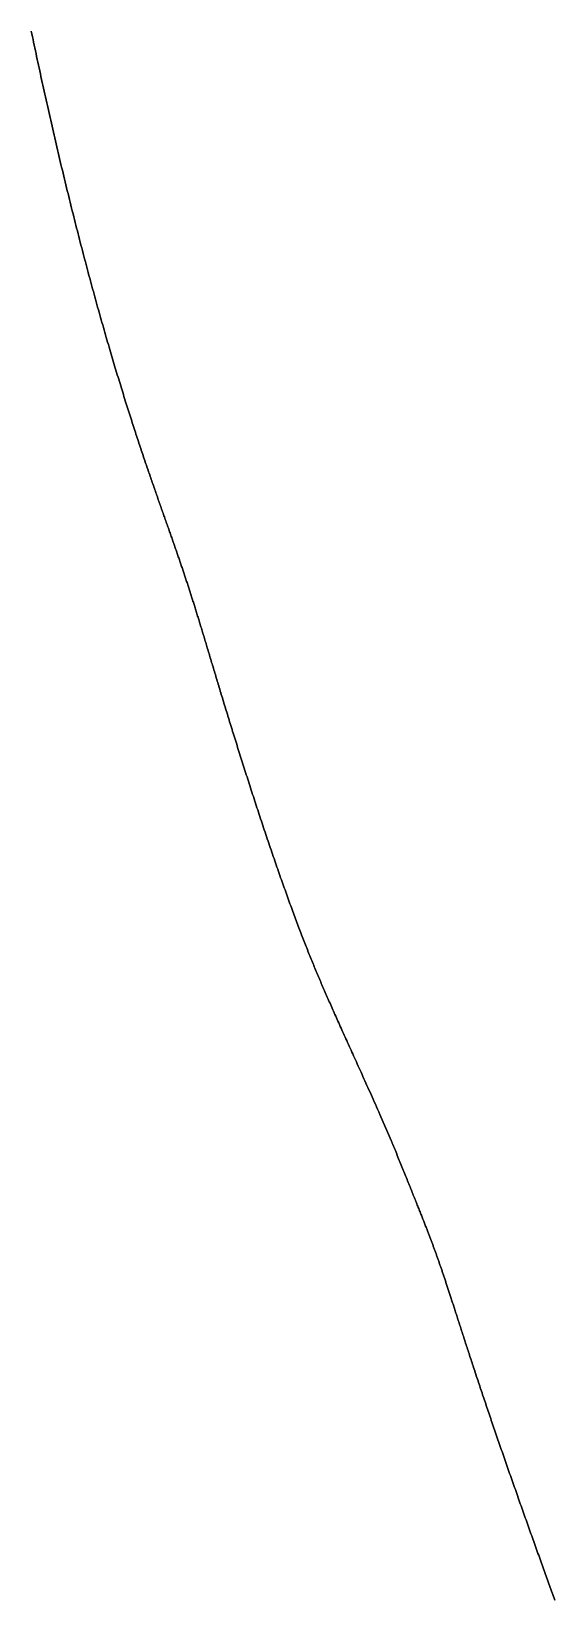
# Model space of a CAD drawing. Header units: inches. Extents: x 130170 to 284068, y 377793 to 804530.
# Drawn here: x 253155.1 to 253178.6, y 739752.8 to 739823.3 of the extents above; entities that cross this region are included whole.
import ezdxf

# ---------------------------------------------------------------- set-up
doc = ezdxf.new("R2010")
doc.units = ezdxf.units.IN
doc.header["$MEASUREMENT"] = 0
doc.layers.add('muni_il', color=7, linetype='Continuous')

msp = doc.modelspace()

# ---------------------------------------------------------------- linework, layer by layer
at = {"layer": 'muni_il'}
for points in [[(253155.088, 739823.291), (253155.114, 739823.166), (253155.14, 739823.04), (253155.167, 739822.913), (253155.193, 739822.787), (253155.22, 739822.66), (253155.247, 739822.533), (253155.274, 739822.405), (253155.301, 739822.277), (253155.328, 739822.149), (253155.356, 739822.021), (253155.383, 739821.892), (253155.411, 739821.764), (253155.439, 739821.635), (253155.467, 739821.505), (253155.495, 739821.376), (253155.523, 739821.246), (253155.551, 739821.116), (253155.58, 739820.986), (253155.608, 739820.855), (253155.637, 739820.725), (253155.666, 739820.594), (253155.695, 739820.463), (253155.724, 739820.332), (253155.753, 739820.201), (253155.782, 739820.07), (253155.811, 739819.939), (253155.841, 739819.807), (253155.871, 739819.675), (253155.9, 739819.544), (253155.93, 739819.412), (253155.96, 739819.28), (253155.99, 739819.148), (253156.02, 739819.016), (253156.05, 739818.884), (253156.081, 739818.752), (253156.111, 739818.62), (253156.142, 739818.488), (253156.173, 739818.355), (253156.203, 739818.223), (253156.234, 739818.091), (253156.265, 739817.959), (253156.296, 739817.827), (253156.327, 739817.695), (253156.358, 739817.563), (253156.39, 739817.431), (253156.421, 739817.299), (253156.452, 739817.167), (253156.484, 739817.035), (253156.515, 739816.904), (253156.547, 739816.772), (253156.579, 739816.641), (253156.611, 739816.51), (253156.643, 739816.378), (253156.674, 739816.248), (253156.706, 739816.117), (253156.739, 739815.986), (253156.771, 739815.856), (253156.803, 739815.725), (253156.835, 739815.595), (253156.867, 739815.465), (253156.9, 739815.336), (253156.932, 739815.206), (253156.964, 739815.077), (253156.997, 739814.948), (253157.029, 739814.819), (253157.062, 739814.691), (253157.094, 739814.562), (253157.127, 739814.434), (253157.159, 739814.307), (253157.192, 739814.179), (253157.225, 739814.052), (253157.257, 739813.926), (253157.29, 739813.799), (253157.323, 739813.673), (253157.355, 739813.547), (253157.388, 739813.422), (253157.421, 739813.297), (253157.454, 739813.172), (253157.486, 739813.048), (253157.519, 739812.924), (253157.552, 739812.8), (253157.585, 739812.677), (253157.617, 739812.554), (253157.65, 739812.432), (253157.683, 739812.31), (253157.716, 739812.188), (253157.748, 739812.067), (253157.781, 739811.946), (253157.814, 739811.826), (253157.846, 739811.706), (253157.879, 739811.587), (253157.912, 739811.468), (253157.944, 739811.35), (253157.977, 739811.232), (253158.009, 739811.114), (253158.042, 739810.997), (253158.074, 739810.881), (253158.107, 739810.765), (253158.139, 739810.649), (253158.171, 739810.534), (253158.204, 739810.42), (253158.236, 739810.306), (253158.268, 739810.193), (253158.3, 739810.08), (253158.332, 739809.967), (253158.364, 739809.855), (253158.396, 739809.744), (253158.428, 739809.633), (253158.46, 739809.523), (253158.492, 739809.414), (253158.523, 739809.305), (253158.555, 739809.196), (253158.587, 739809.088), (253158.618, 739808.981), (253158.65, 739808.874), (253158.681, 739808.768), (253158.712, 739808.662), (253158.743, 739808.557), (253158.774, 739808.453), (253158.805, 739808.349), (253158.836, 739808.245), (253158.867, 739808.143), (253158.898, 739808.041), (253158.929, 739807.939), (253158.959, 739807.838), (253158.99, 739807.738), (253159.02, 739807.638), (253159.05, 739807.539), (253159.08, 739807.441), (253159.111, 739807.343), (253159.14, 739807.245), (253159.17, 739807.149), (253159.2, 739807.053), (253159.23, 739806.957), (253159.259, 739806.862), (253159.289, 739806.768), (253159.318, 739806.674), (253159.347, 739806.581), (253159.376, 739806.489), (253159.405, 739806.397), (253159.434, 739806.306), (253159.463, 739806.215), (253159.492, 739806.125), (253159.52, 739806.035), (253159.549, 739805.947), (253159.577, 739805.859), (253159.605, 739805.771), (253159.633, 739805.684), (253159.661, 739805.598), (253159.689, 739805.512), (253159.717, 739805.426), (253159.744, 739805.342), (253159.772, 739805.258), (253159.799, 739805.174), (253159.826, 739805.092), (253159.853, 739805.009), (253159.88, 739804.928), (253159.907, 739804.846), (253159.933, 739804.766), (253159.96, 739804.686), (253159.986, 739804.606), (253160.013, 739804.528), (253160.039, 739804.449), (253160.065, 739804.372), (253160.091, 739804.295), (253160.116, 739804.218), (253160.142, 739804.142), (253160.167, 739804.067), (253160.193, 739803.992), (253160.218, 739803.917), (253160.243, 739803.843), (253160.268, 739803.77), (253160.293, 739803.697), (253160.317, 739803.625), (253160.342, 739803.553), (253160.366, 739803.482), (253160.39, 739803.411), (253160.415, 739803.341), (253160.439, 739803.271), (253160.463, 739803.202), (253160.486, 739803.134), (253160.51, 739803.065), (253160.533, 739802.998), (253160.557, 739802.93), (253160.58, 739802.864), (253160.603, 739802.797), (253160.626, 739802.732), (253160.649, 739802.666), (253160.671, 739802.601), (253160.694, 739802.537), (253160.716, 739802.473), (253160.738, 739802.409), (253160.76, 739802.346), (253160.782, 739802.283), (253160.804, 739802.221), (253160.826, 739802.159), (253160.848, 739802.098), (253160.869, 739802.037), (253160.891, 739801.976), (253160.912, 739801.916), (253160.933, 739801.856), (253160.954, 739801.796), (253160.975, 739801.737), (253160.996, 739801.679), (253161.016, 739801.62), (253161.037, 739801.562), (253161.057, 739801.504), (253161.077, 739801.447), (253161.098, 739801.39), (253161.117, 739801.334), (253161.138, 739801.277), (253161.157, 739801.221), (253161.177, 739801.166), (253161.197, 739801.11), (253161.216, 739801.055), (253161.235, 739801.001), (253161.255, 739800.946), (253161.274, 739800.892), (253161.293, 739800.838), (253161.312, 739800.784), (253161.331, 739800.731), (253161.349, 739800.678), (253161.368, 739800.625), (253161.386, 739800.573), (253161.405, 739800.52), (253161.423, 739800.468), (253161.441, 739800.417), (253161.46, 739800.365), (253161.478, 739800.313), (253161.496, 739800.262), (253161.513, 739800.211), (253161.531, 739800.16), (253161.549, 739800.11), (253161.567, 739800.059), (253161.584, 739800.009), (253161.602, 739799.959), (253161.619, 739799.909), (253161.636, 739799.859), (253161.653, 739799.81), (253161.671, 739799.76), (253161.688, 739799.711), (253161.705, 739799.662), (253161.721, 739799.612), (253161.738, 739799.563), (253161.755, 739799.514), (253161.772, 739799.466), (253161.789, 739799.417), (253161.805, 739799.368), (253161.822, 739799.32), (253161.838, 739799.271), (253161.855, 739799.223), (253161.871, 739799.175), (253161.887, 739799.126), (253161.903, 739799.078), (253161.92, 739799.03), (253161.936, 739798.982), (253161.952, 739798.933), (253161.968, 739798.885), (253161.984, 739798.837), (253162, 739798.789), (253162.016, 739798.741), (253162.032, 739798.693), (253162.048, 739798.644), (253162.064, 739798.596), (253162.08, 739798.548), (253162.096, 739798.5), (253162.112, 739798.451), (253162.128, 739798.403), (253162.143, 739798.354), (253162.159, 739798.306), (253162.175, 739798.257), (253162.191, 739798.208), (253162.207, 739798.16), (253162.222, 739798.111), (253162.238, 739798.062), (253162.254, 739798.013), (253162.27, 739797.963), (253162.286, 739797.914), (253162.301, 739797.864), (253162.317, 739797.815), (253162.333, 739797.765), (253162.349, 739797.715), (253162.365, 739797.664), (253162.381, 739797.614), (253162.397, 739797.564), (253162.413, 739797.513), (253162.429, 739797.462), (253162.445, 739797.411), (253162.461, 739797.359), (253162.477, 739797.308), (253162.493, 739797.256), (253162.509, 739797.204), (253162.525, 739797.152), (253162.542, 739797.099), (253162.558, 739797.046), (253162.574, 739796.993), (253162.591, 739796.94), (253162.607, 739796.886), (253162.624, 739796.832), (253162.641, 739796.778), (253162.657, 739796.724), (253162.674, 739796.669), (253162.691, 739796.614), (253162.708, 739796.558), (253162.725, 739796.502), (253162.742, 739796.446), (253162.759, 739796.39), (253162.776, 739796.333), (253162.794, 739796.275), (253162.811, 739796.218), (253162.829, 739796.16), (253162.847, 739796.102), (253162.864, 739796.043), (253162.882, 739795.984), (253162.9, 739795.924), (253162.918, 739795.864), (253162.936, 739795.804), (253162.955, 739795.743), (253162.973, 739795.682), (253162.992, 739795.62), (253163.01, 739795.558), (253163.029, 739795.496), (253163.048, 739795.433), (253163.067, 739795.37), (253163.086, 739795.306), (253163.106, 739795.241), (253163.125, 739795.177), (253163.145, 739795.111), (253163.165, 739795.045), (253163.185, 739794.979), (253163.205, 739794.912), (253163.225, 739794.845), (253163.245, 739794.778), (253163.266, 739794.709), (253163.286, 739794.641), (253163.307, 739794.571), (253163.328, 739794.502), (253163.349, 739794.431), (253163.371, 739794.361), (253163.392, 739794.289), (253163.414, 739794.217), (253163.436, 739794.145), (253163.458, 739794.072), (253163.48, 739793.999), (253163.502, 739793.924), (253163.525, 739793.85), (253163.548, 739793.775), (253163.571, 739793.699), (253163.594, 739793.623), (253163.617, 739793.546), (253163.64, 739793.469), (253163.664, 739793.391), (253163.688, 739793.313), (253163.712, 739793.234), (253163.736, 739793.154), (253163.76, 739793.074), (253163.785, 739792.994), (253163.81, 739792.913), (253163.835, 739792.831), (253163.86, 739792.749), (253163.885, 739792.666), (253163.911, 739792.583), (253163.937, 739792.499), (253163.963, 739792.414), (253163.989, 739792.33), (253164.015, 739792.244), (253164.042, 739792.158), (253164.068, 739792.072), (253164.095, 739791.985), (253164.122, 739791.897), (253164.15, 739791.809), (253164.177, 739791.721), (253164.205, 739791.632), (253164.233, 739791.542), (253164.261, 739791.452), (253164.289, 739791.362), (253164.317, 739791.271), (253164.346, 739791.18), (253164.375, 739791.088), (253164.404, 739790.995), (253164.433, 739790.903), (253164.462, 739790.81), (253164.492, 739790.716), (253164.521, 739790.622), (253164.551, 739790.528), (253164.581, 739790.433), (253164.611, 739790.338), (253164.642, 739790.242), (253164.672, 739790.147), (253164.703, 739790.05), (253164.734, 739789.954), (253164.765, 739789.857), (253164.796, 739789.76), (253164.827, 739789.663), (253164.858, 739789.565), (253164.89, 739789.467), (253164.922, 739789.369), (253164.953, 739789.27), (253164.985, 739789.171), (253165.017, 739789.073), (253165.05, 739788.974), (253165.082, 739788.874), (253165.114, 739788.775), (253165.147, 739788.675), (253165.179, 739788.576), (253165.212, 739788.476), (253165.245, 739788.376), (253165.278, 739788.276), (253165.311, 739788.176), (253165.344, 739788.076), (253165.377, 739787.976), (253165.41, 739787.875), (253165.443, 739787.775), (253165.476, 739787.675), (253165.51, 739787.575), (253165.543, 739787.475), (253165.576, 739787.375), (253165.61, 739787.275), (253165.643, 739787.176), (253165.677, 739787.076), (253165.71, 739786.977), (253165.744, 739786.877), (253165.777, 739786.778), (253165.811, 739786.679), (253165.845, 739786.581), (253165.878, 739786.482), (253165.912, 739786.384), (253165.945, 739786.286), (253165.979, 739786.188), (253166.012, 739786.091), (253166.045, 739785.994), (253166.079, 739785.897), (253166.112, 739785.801), (253166.145, 739785.705), (253166.179, 739785.61), (253166.212, 739785.514), (253166.245, 739785.42), (253166.278, 739785.325), (253166.311, 739785.231), (253166.344, 739785.138), (253166.376, 739785.045), (253166.409, 739784.953), (253166.442, 739784.861), (253166.474, 739784.769), (253166.507, 739784.678), (253166.539, 739784.588), (253166.571, 739784.498), (253166.603, 739784.409), (253166.635, 739784.32), (253166.667, 739784.232), (253166.699, 739784.144), (253166.731, 739784.057), (253166.762, 739783.97), (253166.793, 739783.885), (253166.825, 739783.799), (253166.856, 739783.715), (253166.887, 739783.63), (253166.918, 739783.547), (253166.949, 739783.464), (253166.98, 739783.382), (253167.01, 739783.3), (253167.041, 739783.219), (253167.071, 739783.138), (253167.101, 739783.058), (253167.131, 739782.979), (253167.161, 739782.9), (253167.191, 739782.822), (253167.221, 739782.745), (253167.25, 739782.667), (253167.28, 739782.591), (253167.309, 739782.515), (253167.338, 739782.44), (253167.368, 739782.365), (253167.397, 739782.29), (253167.426, 739782.216), (253167.455, 739782.143), (253167.484, 739782.07), (253167.512, 739781.998), (253167.541, 739781.925), (253167.57, 739781.854), (253167.598, 739781.783), (253167.627, 739781.712), (253167.655, 739781.641), (253167.684, 739781.571), (253167.712, 739781.501), (253167.741, 739781.432), (253167.769, 739781.363), (253167.798, 739781.294), (253167.826, 739781.225), (253167.855, 739781.156), (253167.883, 739781.088), (253167.911, 739781.02), (253167.94, 739780.952), (253167.969, 739780.884), (253167.997, 739780.816), (253168.026, 739780.748), (253168.055, 739780.681), (253168.083, 739780.613), (253168.112, 739780.545), (253168.141, 739780.478), (253168.171, 739780.41), (253168.2, 739780.342), (253168.229, 739780.274), (253168.259, 739780.206), (253168.288, 739780.138), (253168.318, 739780.069), (253168.348, 739780), (253168.378, 739779.931), (253168.409, 739779.862), (253168.439, 739779.793), (253168.47, 739779.723), (253168.501, 739779.653), (253168.532, 739779.582), (253168.564, 739779.511), (253168.595, 739779.44), (253168.627, 739779.368), (253168.659, 739779.296), (253168.692, 739779.224), (253168.724, 739779.15), (253168.757, 739779.077), (253168.79, 739779.003), (253168.824, 739778.928), (253168.857, 739778.853), (253168.891, 739778.777), (253168.926, 739778.701), (253168.96, 739778.624), (253168.995, 739778.547), (253169.031, 739778.469), (253169.066, 739778.39), (253169.102, 739778.31), (253169.138, 739778.23), (253169.175, 739778.15), (253169.211, 739778.068), (253169.248, 739777.986), (253169.286, 739777.904), (253169.324, 739777.82), (253169.362, 739777.736), (253169.4, 739777.652), (253169.439, 739777.566), (253169.478, 739777.48), (253169.517, 739777.393), (253169.557, 739777.305), (253169.597, 739777.217), (253169.638, 739777.128), (253169.678, 739777.038), (253169.719, 739776.947), (253169.761, 739776.856), (253169.803, 739776.764), (253169.845, 739776.671), (253169.887, 739776.577), (253169.93, 739776.482), (253169.973, 739776.387), (253170.017, 739776.291), (253170.061, 739776.193), (253170.105, 739776.095), (253170.15, 739775.996), (253170.195, 739775.895), (253170.241, 739775.794), (253170.287, 739775.691), (253170.334, 739775.587), (253170.381, 739775.482), (253170.429, 739775.376), (253170.477, 739775.268), (253170.526, 739775.158), (253170.576, 739775.047), (253170.626, 739774.933), (253170.677, 739774.818), (253170.729, 739774.701), (253170.782, 739774.581), (253171.243, 739773.52), (253171.288, 739773.413), (253171.312, 739773.355), (253171.337, 739773.293), (253171.363, 739773.23), (253171.39, 739773.164), (253171.418, 739773.097), (253171.446, 739773.028), (253171.475, 739772.958), (253171.504, 739772.887), (253171.533, 739772.815), (253171.562, 739772.743), (253171.592, 739772.67), (253171.622, 739772.597), (253171.652, 739772.523), (253171.682, 739772.45), (253171.711, 739772.376), (253171.741, 739772.303), (253171.771, 739772.23), (253171.8, 739772.158), (253171.829, 739772.086), (253171.858, 739772.014), (253171.887, 739771.943), (253171.915, 739771.872), (253171.944, 739771.802), (253171.972, 739771.733), (253171.999, 739771.664), (253172.027, 739771.597), (253172.054, 739771.529), (253172.081, 739771.463), (253172.107, 739771.398), (253172.133, 739771.333), (253172.159, 739771.269), (253172.184, 739771.206), (253172.209, 739771.143), (253172.234, 739771.082), (253172.259, 739771.021), (253172.283, 739770.961), (253172.306, 739770.902), (253172.33, 739770.844), (253172.353, 739770.786), (253172.376, 739770.729), (253172.398, 739770.673), (253172.42, 739770.618), (253172.442, 739770.564), (253172.463, 739770.51), (253172.485, 739770.457), (253172.506, 739770.405), (253172.526, 739770.353), (253172.547, 739770.302), (253172.567, 739770.252), (253172.586, 739770.202), (253172.606, 739770.153), (253172.625, 739770.104), (253172.644, 739770.056), (253172.663, 739770.009), (253172.681, 739769.962), (253172.7, 739769.916), (253172.718, 739769.871), (253172.736, 739769.825), (253172.753, 739769.781), (253172.77, 739769.736), (253172.788, 739769.693), (253172.805, 739769.649), (253172.821, 739769.606), (253172.838, 739769.564), (253172.855, 739769.522), (253172.871, 739769.48), (253172.887, 739769.438), (253172.903, 739769.397), (253172.919, 739769.356), (253172.934, 739769.316), (253172.95, 739769.276), (253172.965, 739769.236), (253172.98, 739769.196), (253172.996, 739769.157), (253173.011, 739769.117), (253173.025, 739769.078), (253173.04, 739769.039), (253173.055, 739769.001), (253173.069, 739768.962), (253173.084, 739768.924), (253173.098, 739768.886), (253173.112, 739768.848), (253173.127, 739768.81), (253173.141, 739768.772), (253173.155, 739768.734), (253173.169, 739768.697), (253173.183, 739768.659), (253173.197, 739768.622), (253173.211, 739768.584), (253173.224, 739768.547), (253173.238, 739768.51), (253173.252, 739768.472), (253173.265, 739768.435), (253173.279, 739768.398), (253173.292, 739768.36), (253173.306, 739768.323), (253173.319, 739768.286), (253173.333, 739768.248), (253173.346, 739768.211), (253173.36, 739768.173), (253173.373, 739768.136), (253173.386, 739768.098), (253173.4, 739768.06), (253173.413, 739768.022), (253173.426, 739767.984), (253173.44, 739767.946), (253173.453, 739767.908), (253173.466, 739767.87), (253173.48, 739767.832), (253173.493, 739767.793), (253173.507, 739767.755), (253173.52, 739767.716), (253173.533, 739767.677), (253173.547, 739767.638), (253173.56, 739767.598), (253173.574, 739767.559), (253173.587, 739767.519), (253173.601, 739767.479), (253173.615, 739767.439), (253173.628, 739767.399), (253173.642, 739767.358), (253173.656, 739767.318), (253173.669, 739767.277), (253173.683, 739767.236), (253173.697, 739767.194), (253173.711, 739767.153), (253173.725, 739767.111), (253173.739, 739767.068), (253173.753, 739767.026), (253173.767, 739766.983), (253173.782, 739766.94), (253173.796, 739766.897), (253173.81, 739766.853), (253173.825, 739766.81), (253173.839, 739766.765), (253173.854, 739766.721), (253173.869, 739766.676), (253173.883, 739766.631), (253173.898, 739766.585), (253173.913, 739766.539), (253173.928, 739766.493), (253173.943, 739766.447), (253173.959, 739766.4), (253173.974, 739766.353), (253173.99, 739766.305), (253174.005, 739766.257), (253174.021, 739766.208), (253174.037, 739766.16), (253174.053, 739766.11), (253174.069, 739766.061), (253174.085, 739766.011), (253174.101, 739765.961), (253174.117, 739765.91), (253174.134, 739765.858), (253174.151, 739765.807), (253174.168, 739765.755), (253174.184, 739765.702), (253174.202, 739765.649), (253174.219, 739765.596), (253174.236, 739765.542), (253174.254, 739765.488), (253174.271, 739765.433), (253174.289, 739765.378), (253174.307, 739765.322), (253174.325, 739765.266), (253174.343, 739765.209), (253174.362, 739765.152), (253174.38, 739765.094), (253174.399, 739765.036), (253174.418, 739764.978), (253174.437, 739764.918), (253174.456, 739764.859), (253174.476, 739764.799), (253174.496, 739764.738), (253174.515, 739764.677), (253174.535, 739764.616), (253174.555, 739764.553), (253174.576, 739764.491), (253174.596, 739764.428), (253174.617, 739764.364), (253174.638, 739764.3), (253174.659, 739764.235), (253174.68, 739764.17), (253174.701, 739764.105), (253174.723, 739764.039), (253174.745, 739763.972), (253174.766, 739763.905), (253174.789, 739763.837), (253174.811, 739763.769), (253174.833, 739763.7), (253174.856, 739763.631), (253174.879, 739763.561), (253174.902, 739763.491), (253174.925, 739763.42), (253174.949, 739763.349), (253174.972, 739763.277), (253174.996, 739763.205), (253175.02, 739763.132), (253175.044, 739763.059), (253175.069, 739762.986), (253175.093, 739762.911), (253175.118, 739762.837), (253175.143, 739762.762), (253175.168, 739762.686), (253175.194, 739762.61), (253175.219, 739762.534), (253175.245, 739762.457), (253175.271, 739762.379), (253175.296, 739762.301), (253175.323, 739762.223), (253175.349, 739762.144), (253175.376, 739762.065), (253175.402, 739761.986), (253175.429, 739761.906), (253175.456, 739761.825), (253175.484, 739761.744), (253175.511, 739761.663), (253175.539, 739761.581), (253175.566, 739761.499), (253175.594, 739761.417), (253175.622, 739761.334), (253175.651, 739761.251), (253175.679, 739761.167), (253175.707, 739761.084), (253175.736, 739760.999), (253175.765, 739760.915), (253175.794, 739760.83), (253175.823, 739760.745), (253175.852, 739760.659), (253175.882, 739760.573), (253175.911, 739760.487), (253175.941, 739760.401), (253175.971, 739760.314), (253176, 739760.227), (253176.03, 739760.14), (253176.061, 739760.053), (253176.091, 739759.965), (253176.121, 739759.877), (253176.152, 739759.789), (253176.182, 739759.701), (253176.213, 739759.612), (253176.244, 739759.523), (253176.275, 739759.434), (253176.305, 739759.345), (253176.337, 739759.256), (253176.368, 739759.167), (253176.399, 739759.077), (253176.43, 739758.987), (253176.462, 739758.897), (253176.493, 739758.807), (253176.524, 739758.717), (253176.556, 739758.627), (253176.588, 739758.536), (253176.619, 739758.446), (253176.651, 739758.355), (253176.683, 739758.265), (253176.715, 739758.174), (253176.747, 739758.083), (253176.778, 739757.993), (253176.811, 739757.902), (253176.843, 739757.811), (253176.875, 739757.72), (253176.907, 739757.629), (253176.939, 739757.538), (253176.971, 739757.448), (253177.003, 739757.357), (253177.035, 739757.266), (253177.067, 739757.175), (253177.099, 739757.085), (253177.131, 739756.994), (253177.164, 739756.903), (253177.196, 739756.813), (253177.228, 739756.722), (253177.26, 739756.632), (253177.292, 739756.542), (253177.324, 739756.452), (253177.356, 739756.362), (253177.388, 739756.272), (253177.42, 739756.182), (253177.452, 739756.092), (253177.484, 739756.002), (253177.516, 739755.913), (253177.548, 739755.824), (253177.579, 739755.734), (253177.611, 739755.645), (253177.643, 739755.557), (253177.675, 739755.468), (253177.706, 739755.38), (253177.738, 739755.291), (253177.769, 739755.203), (253177.801, 739755.115), (253177.832, 739755.028), (253177.863, 739754.94), (253177.894, 739754.853), (253177.926, 739754.766), (253177.957, 739754.679), (253177.988, 739754.592), (253178.019, 739754.506), (253178.049, 739754.42), (253178.08, 739754.334), (253178.111, 739754.249), (253178.141, 739754.163), (253178.172, 739754.078), (253178.202, 739753.993), (253178.232, 739753.909), (253178.263, 739753.824), (253178.293, 739753.74), (253178.323, 739753.657), (253178.352, 739753.573), (253178.382, 739753.49), (253178.412, 739753.407), (253178.441, 739753.324), (253178.471, 739753.242), (253178.5, 739753.16), (253178.529, 739753.078), (253178.559, 739752.997), (253178.587, 739752.916), (253178.616, 739752.835), (253178.645, 739752.754)], [(253178.645, 739752.754), (253178.616, 739752.835), (253178.587, 739752.916), (253178.559, 739752.997), (253178.529, 739753.078), (253178.5, 739753.16), (253178.471, 739753.242), (253178.441, 739753.324), (253178.412, 739753.407), (253178.382, 739753.49), (253178.352, 739753.573), (253178.323, 739753.657), (253178.293, 739753.74), (253178.263, 739753.824), (253178.232, 739753.909), (253178.202, 739753.993), (253178.172, 739754.078), (253178.141, 739754.163), (253178.111, 739754.249), (253178.08, 739754.334), (253178.049, 739754.42), (253178.019, 739754.506), (253177.988, 739754.592), (253177.957, 739754.679), (253177.926, 739754.766), (253177.894, 739754.853), (253177.863, 739754.94), (253177.832, 739755.028), (253177.801, 739755.115), (253177.769, 739755.203), (253177.738, 739755.291), (253177.706, 739755.38), (253177.675, 739755.468), (253177.643, 739755.557), (253177.611, 739755.645), (253177.579, 739755.734), (253177.548, 739755.824), (253177.516, 739755.913), (253177.484, 739756.002), (253177.452, 739756.092), (253177.42, 739756.182), (253177.388, 739756.272), (253177.356, 739756.362), (253177.324, 739756.452), (253177.292, 739756.542), (253177.26, 739756.632), (253177.228, 739756.722), (253177.196, 739756.813), (253177.164, 739756.903), (253177.131, 739756.994), (253177.099, 739757.085), (253177.067, 739757.175), (253177.035, 739757.266), (253177.003, 739757.357), (253176.971, 739757.448), (253176.939, 739757.538), (253176.907, 739757.629), (253176.875, 739757.72), (253176.843, 739757.811), (253176.811, 739757.902), (253176.778, 739757.993), (253176.747, 739758.083), (253176.715, 739758.174), (253176.683, 739758.265), (253176.651, 739758.355), (253176.619, 739758.446), (253176.588, 739758.536), (253176.556, 739758.627), (253176.524, 739758.717), (253176.493, 739758.807), (253176.462, 739758.897), (253176.43, 739758.987), (253176.399, 739759.077), (253176.368, 739759.167), (253176.337, 739759.256), (253176.305, 739759.345), (253176.275, 739759.434), (253176.244, 739759.523), (253176.213, 739759.612), (253176.182, 739759.701), (253176.152, 739759.789), (253176.121, 739759.877), (253176.091, 739759.965), (253176.061, 739760.053), (253176.03, 739760.14), (253176, 739760.227), (253175.971, 739760.314), (253175.941, 739760.401), (253175.911, 739760.487), (253175.882, 739760.573), (253175.852, 739760.659), (253175.823, 739760.745), (253175.794, 739760.83), (253175.765, 739760.915), (253175.736, 739760.999), (253175.707, 739761.084), (253175.679, 739761.167), (253175.651, 739761.251), (253175.622, 739761.334), (253175.594, 739761.417), (253175.566, 739761.499), (253175.539, 739761.581), (253175.511, 739761.663), (253175.484, 739761.744), (253175.456, 739761.825), (253175.429, 739761.906), (253175.402, 739761.986), (253175.376, 739762.065), (253175.349, 739762.144), (253175.323, 739762.223), (253175.296, 739762.301), (253175.271, 739762.379), (253175.245, 739762.457), (253175.219, 739762.534), (253175.194, 739762.61), (253175.168, 739762.686), (253175.143, 739762.762), (253175.118, 739762.837), (253175.093, 739762.911), (253175.069, 739762.986), (253175.044, 739763.059), (253175.02, 739763.132), (253174.996, 739763.205), (253174.972, 739763.277), (253174.949, 739763.349), (253174.925, 739763.42), (253174.902, 739763.491), (253174.879, 739763.561), (253174.856, 739763.631), (253174.833, 739763.7), (253174.811, 739763.769), (253174.789, 739763.837), (253174.766, 739763.905), (253174.745, 739763.972), (253174.723, 739764.039), (253174.701, 739764.105), (253174.68, 739764.17), (253174.659, 739764.235), (253174.638, 739764.3), (253174.617, 739764.364), (253174.596, 739764.428), (253174.576, 739764.491), (253174.555, 739764.553), (253174.535, 739764.616), (253174.515, 739764.677), (253174.496, 739764.738), (253174.476, 739764.799), (253174.456, 739764.859), (253174.437, 739764.918), (253174.418, 739764.978), (253174.399, 739765.036), (253174.38, 739765.094), (253174.362, 739765.152), (253174.343, 739765.209), (253174.325, 739765.266), (253174.307, 739765.322), (253174.289, 739765.378), (253174.271, 739765.433), (253174.254, 739765.488), (253174.236, 739765.542), (253174.219, 739765.596), (253174.202, 739765.649), (253174.184, 739765.702), (253174.168, 739765.755), (253174.151, 739765.807), (253174.134, 739765.858), (253174.117, 739765.91), (253174.101, 739765.961), (253174.085, 739766.011), (253174.069, 739766.061), (253174.053, 739766.11), (253174.037, 739766.16), (253174.021, 739766.208), (253174.005, 739766.257), (253173.99, 739766.305), (253173.974, 739766.353), (253173.959, 739766.4), (253173.943, 739766.447), (253173.928, 739766.493), (253173.913, 739766.539), (253173.898, 739766.585), (253173.883, 739766.631), (253173.869, 739766.676), (253173.854, 739766.721), (253173.839, 739766.765), (253173.825, 739766.81), (253173.81, 739766.853), (253173.796, 739766.897), (253173.782, 739766.94), (253173.767, 739766.983), (253173.753, 739767.026), (253173.739, 739767.068), (253173.725, 739767.111), (253173.711, 739767.153), (253173.697, 739767.194), (253173.683, 739767.236), (253173.669, 739767.277), (253173.656, 739767.318), (253173.642, 739767.358), (253173.628, 739767.399), (253173.615, 739767.439), (253173.601, 739767.479), (253173.587, 739767.519), (253173.574, 739767.559), (253173.56, 739767.598), (253173.547, 739767.638), (253173.533, 739767.677), (253173.52, 739767.716), (253173.507, 739767.755), (253173.493, 739767.793), (253173.48, 739767.832), (253173.466, 739767.87), (253173.453, 739767.908), (253173.44, 739767.946), (253173.426, 739767.984), (253173.413, 739768.022), (253173.4, 739768.06), (253173.386, 739768.098), (253173.373, 739768.136), (253173.36, 739768.173), (253173.346, 739768.211), (253173.333, 739768.248), (253173.319, 739768.286), (253173.306, 739768.323), (253173.292, 739768.36), (253173.279, 739768.398), (253173.265, 739768.435), (253173.252, 739768.472), (253173.238, 739768.51), (253173.224, 739768.547), (253173.211, 739768.584), (253173.197, 739768.622), (253173.183, 739768.659), (253173.169, 739768.697), (253173.155, 739768.734), (253173.141, 739768.772), (253173.127, 739768.81), (253173.112, 739768.848), (253173.098, 739768.886), (253173.084, 739768.924), (253173.069, 739768.962), (253173.055, 739769.001), (253173.04, 739769.039), (253173.025, 739769.078), (253173.011, 739769.117), (253172.996, 739769.157), (253172.98, 739769.196), (253172.965, 739769.236), (253172.95, 739769.276), (253172.934, 739769.316), (253172.919, 739769.356), (253172.903, 739769.397), (253172.887, 739769.438), (253172.871, 739769.48), (253172.855, 739769.522), (253172.838, 739769.564), (253172.821, 739769.606), (253172.805, 739769.649), (253172.788, 739769.693), (253172.77, 739769.736), (253172.753, 739769.781), (253172.736, 739769.825), (253172.718, 739769.871), (253172.7, 739769.916), (253172.681, 739769.962), (253172.663, 739770.009), (253172.644, 739770.056), (253172.625, 739770.104), (253172.606, 739770.153), (253172.586, 739770.202), (253172.567, 739770.252), (253172.547, 739770.302), (253172.526, 739770.353), (253172.506, 739770.405), (253172.485, 739770.457), (253172.463, 739770.51), (253172.442, 739770.564), (253172.42, 739770.618), (253172.398, 739770.673), (253172.376, 739770.729), (253172.353, 739770.786), (253172.33, 739770.844), (253172.306, 739770.902), (253172.283, 739770.961), (253172.259, 739771.021), (253172.234, 739771.082), (253172.209, 739771.143), (253172.184, 739771.206), (253172.159, 739771.269), (253172.133, 739771.333), (253172.107, 739771.398), (253172.081, 739771.463), (253172.054, 739771.529), (253172.027, 739771.597), (253171.999, 739771.664), (253171.972, 739771.733), (253171.944, 739771.802), (253171.915, 739771.872), (253171.887, 739771.943), (253171.858, 739772.014), (253171.829, 739772.086), (253171.8, 739772.158), (253171.771, 739772.23), (253171.741, 739772.303), (253171.711, 739772.376), (253171.682, 739772.45), (253171.652, 739772.523), (253171.622, 739772.597), (253171.592, 739772.67), (253171.562, 739772.743), (253171.533, 739772.815), (253171.504, 739772.887), (253171.475, 739772.958), (253171.446, 739773.028), (253171.418, 739773.097), (253171.39, 739773.164), (253171.363, 739773.23), (253171.337, 739773.293), (253171.312, 739773.355), (253171.288, 739773.413), (253171.243, 739773.52), (253170.782, 739774.581), (253170.729, 739774.701), (253170.677, 739774.818), (253170.626, 739774.933), (253170.576, 739775.047), (253170.526, 739775.158), (253170.477, 739775.268), (253170.429, 739775.376), (253170.381, 739775.482), (253170.334, 739775.587), (253170.287, 739775.691), (253170.241, 739775.794), (253170.195, 739775.895), (253170.15, 739775.996), (253170.105, 739776.095), (253170.061, 739776.193), (253170.017, 739776.291), (253169.973, 739776.387), (253169.93, 739776.482), (253169.887, 739776.577), (253169.845, 739776.671), (253169.803, 739776.764), (253169.761, 739776.856), (253169.719, 739776.947), (253169.678, 739777.038), (253169.638, 739777.128), (253169.597, 739777.217), (253169.557, 739777.305), (253169.517, 739777.393), (253169.478, 739777.48), (253169.439, 739777.566), (253169.4, 739777.652), (253169.362, 739777.736), (253169.324, 739777.82), (253169.286, 739777.904), (253169.248, 739777.986), (253169.211, 739778.068), (253169.175, 739778.15), (253169.138, 739778.23), (253169.102, 739778.31), (253169.066, 739778.39), (253169.031, 739778.469), (253168.995, 739778.547), (253168.96, 739778.624), (253168.926, 739778.701), (253168.891, 739778.777), (253168.857, 739778.853), (253168.824, 739778.928), (253168.79, 739779.003), (253168.757, 739779.077), (253168.724, 739779.15), (253168.692, 739779.224), (253168.659, 739779.296), (253168.627, 739779.368), (253168.595, 739779.44), (253168.564, 739779.511), (253168.532, 739779.582), (253168.501, 739779.653), (253168.47, 739779.723), (253168.439, 739779.793), (253168.409, 739779.862), (253168.378, 739779.931), (253168.348, 739780), (253168.318, 739780.069), (253168.288, 739780.138), (253168.259, 739780.206), (253168.229, 739780.274), (253168.2, 739780.342), (253168.171, 739780.41), (253168.141, 739780.478), (253168.112, 739780.545), (253168.083, 739780.613), (253168.055, 739780.681), (253168.026, 739780.748), (253167.997, 739780.816), (253167.969, 739780.884), (253167.94, 739780.952), (253167.911, 739781.02), (253167.883, 739781.088), (253167.855, 739781.156), (253167.826, 739781.225), (253167.798, 739781.294), (253167.769, 739781.363), (253167.741, 739781.432), (253167.712, 739781.501), (253167.684, 739781.571), (253167.655, 739781.641), (253167.627, 739781.712), (253167.598, 739781.783), (253167.57, 739781.854), (253167.541, 739781.925), (253167.512, 739781.998), (253167.484, 739782.07), (253167.455, 739782.143), (253167.426, 739782.216), (253167.397, 739782.29), (253167.368, 739782.365), (253167.338, 739782.44), (253167.309, 739782.515), (253167.28, 739782.591), (253167.25, 739782.667), (253167.221, 739782.745), (253167.191, 739782.822), (253167.161, 739782.9), (253167.131, 739782.979), (253167.101, 739783.058), (253167.071, 739783.138), (253167.041, 739783.219), (253167.01, 739783.3), (253166.98, 739783.382), (253166.949, 739783.464), (253166.918, 739783.547), (253166.887, 739783.63), (253166.856, 739783.715), (253166.825, 739783.799), (253166.793, 739783.885), (253166.762, 739783.97), (253166.731, 739784.057), (253166.699, 739784.144), (253166.667, 739784.232), (253166.635, 739784.32), (253166.603, 739784.409), (253166.571, 739784.498), (253166.539, 739784.588), (253166.507, 739784.678), (253166.474, 739784.769), (253166.442, 739784.861), (253166.409, 739784.953), (253166.376, 739785.045), (253166.344, 739785.138), (253166.311, 739785.231), (253166.278, 739785.325), (253166.245, 739785.42), (253166.212, 739785.514), (253166.179, 739785.61), (253166.145, 739785.705), (253166.112, 739785.801), (253166.079, 739785.897), (253166.045, 739785.994), (253166.012, 739786.091), (253165.979, 739786.188), (253165.945, 739786.286), (253165.912, 739786.384), (253165.878, 739786.482), (253165.845, 739786.581), (253165.811, 739786.679), (253165.777, 739786.778), (253165.744, 739786.877), (253165.71, 739786.977), (253165.677, 739787.076), (253165.643, 739787.176), (253165.61, 739787.275), (253165.576, 739787.375), (253165.543, 739787.475), (253165.51, 739787.575), (253165.476, 739787.675), (253165.443, 739787.775), (253165.41, 739787.875), (253165.377, 739787.976), (253165.344, 739788.076), (253165.311, 739788.176), (253165.278, 739788.276), (253165.245, 739788.376), (253165.212, 739788.476), (253165.179, 739788.576), (253165.147, 739788.675), (253165.114, 739788.775), (253165.082, 739788.874), (253165.05, 739788.974), (253165.017, 739789.073), (253164.985, 739789.171), (253164.953, 739789.27), (253164.922, 739789.369), (253164.89, 739789.467), (253164.858, 739789.565), (253164.827, 739789.663), (253164.796, 739789.76), (253164.765, 739789.857), (253164.734, 739789.954), (253164.703, 739790.05), (253164.672, 739790.147), (253164.642, 739790.242), (253164.611, 739790.338), (253164.581, 739790.433), (253164.551, 739790.528), (253164.521, 739790.622), (253164.492, 739790.716), (253164.462, 739790.81), (253164.433, 739790.903), (253164.404, 739790.995), (253164.375, 739791.088), (253164.346, 739791.18), (253164.317, 739791.271), (253164.289, 739791.362), (253164.261, 739791.452), (253164.233, 739791.542), (253164.205, 739791.632), (253164.177, 739791.721), (253164.15, 739791.809), (253164.122, 739791.897), (253164.095, 739791.985), (253164.068, 739792.072), (253164.042, 739792.158), (253164.015, 739792.244), (253163.989, 739792.33), (253163.963, 739792.414), (253163.937, 739792.499), (253163.911, 739792.583), (253163.885, 739792.666), (253163.86, 739792.749), (253163.835, 739792.831), (253163.81, 739792.913), (253163.785, 739792.994), (253163.76, 739793.074), (253163.736, 739793.154), (253163.712, 739793.234), (253163.688, 739793.313), (253163.664, 739793.391), (253163.64, 739793.469), (253163.617, 739793.546), (253163.594, 739793.623), (253163.571, 739793.699), (253163.548, 739793.775), (253163.525, 739793.85), (253163.502, 739793.924), (253163.48, 739793.999), (253163.458, 739794.072), (253163.436, 739794.145), (253163.414, 739794.217), (253163.392, 739794.289), (253163.371, 739794.361), (253163.349, 739794.431), (253163.328, 739794.502), (253163.307, 739794.571), (253163.286, 739794.641), (253163.266, 739794.709), (253163.245, 739794.778), (253163.225, 739794.845), (253163.205, 739794.912), (253163.185, 739794.979), (253163.165, 739795.045), (253163.145, 739795.111), (253163.125, 739795.177), (253163.106, 739795.241), (253163.086, 739795.306), (253163.067, 739795.37), (253163.048, 739795.433), (253163.029, 739795.496), (253163.01, 739795.558), (253162.992, 739795.62), (253162.973, 739795.682), (253162.955, 739795.743), (253162.936, 739795.804), (253162.918, 739795.864), (253162.9, 739795.924), (253162.882, 739795.984), (253162.864, 739796.043), (253162.847, 739796.102), (253162.829, 739796.16), (253162.811, 739796.218), (253162.794, 739796.275), (253162.776, 739796.333), (253162.759, 739796.39), (253162.742, 739796.446), (253162.725, 739796.502), (253162.708, 739796.558), (253162.691, 739796.614), (253162.674, 739796.669), (253162.657, 739796.724), (253162.641, 739796.778), (253162.624, 739796.832), (253162.607, 739796.886), (253162.591, 739796.94), (253162.574, 739796.993), (253162.558, 739797.046), (253162.542, 739797.099), (253162.525, 739797.152), (253162.509, 739797.204), (253162.493, 739797.256), (253162.477, 739797.308), (253162.461, 739797.359), (253162.445, 739797.411), (253162.429, 739797.462), (253162.413, 739797.513), (253162.397, 739797.564), (253162.381, 739797.614), (253162.365, 739797.664), (253162.349, 739797.715), (253162.333, 739797.765), (253162.317, 739797.815), (253162.301, 739797.864), (253162.286, 739797.914), (253162.27, 739797.963), (253162.254, 739798.013), (253162.238, 739798.062), (253162.222, 739798.111), (253162.207, 739798.16), (253162.191, 739798.208), (253162.175, 739798.257), (253162.159, 739798.306), (253162.143, 739798.354), (253162.128, 739798.403), (253162.112, 739798.451), (253162.096, 739798.5), (253162.08, 739798.548), (253162.064, 739798.596), (253162.048, 739798.644), (253162.032, 739798.693), (253162.016, 739798.741), (253162, 739798.789), (253161.984, 739798.837), (253161.968, 739798.885), (253161.952, 739798.933), (253161.936, 739798.982), (253161.92, 739799.03), (253161.903, 739799.078), (253161.887, 739799.126), (253161.871, 739799.175), (253161.855, 739799.223), (253161.838, 739799.271), (253161.822, 739799.32), (253161.805, 739799.368), (253161.789, 739799.417), (253161.772, 739799.466), (253161.755, 739799.514), (253161.738, 739799.563), (253161.721, 739799.612), (253161.705, 739799.662), (253161.688, 739799.711), (253161.671, 739799.76), (253161.653, 739799.81), (253161.636, 739799.859), (253161.619, 739799.909), (253161.602, 739799.959), (253161.584, 739800.009), (253161.567, 739800.059), (253161.549, 739800.11), (253161.531, 739800.16), (253161.513, 739800.211), (253161.496, 739800.262), (253161.478, 739800.313), (253161.46, 739800.365), (253161.441, 739800.417), (253161.423, 739800.468), (253161.405, 739800.52), (253161.386, 739800.573), (253161.368, 739800.625), (253161.349, 739800.678), (253161.331, 739800.731), (253161.312, 739800.784), (253161.293, 739800.838), (253161.274, 739800.892), (253161.255, 739800.946), (253161.235, 739801.001), (253161.216, 739801.055), (253161.197, 739801.11), (253161.177, 739801.166), (253161.157, 739801.221), (253161.138, 739801.277), (253161.117, 739801.334), (253161.098, 739801.39), (253161.077, 739801.447), (253161.057, 739801.504), (253161.037, 739801.562), (253161.016, 739801.62), (253160.996, 739801.679), (253160.975, 739801.737), (253160.954, 739801.796), (253160.933, 739801.856), (253160.912, 739801.916), (253160.891, 739801.976), (253160.869, 739802.037), (253160.848, 739802.098), (253160.826, 739802.159), (253160.804, 739802.221), (253160.782, 739802.283), (253160.76, 739802.346), (253160.738, 739802.409), (253160.716, 739802.473), (253160.694, 739802.537), (253160.671, 739802.601), (253160.649, 739802.666), (253160.626, 739802.732), (253160.603, 739802.797), (253160.58, 739802.864), (253160.557, 739802.93), (253160.533, 739802.998), (253160.51, 739803.065), (253160.486, 739803.134), (253160.463, 739803.202), (253160.439, 739803.271), (253160.415, 739803.341), (253160.39, 739803.411), (253160.366, 739803.482), (253160.342, 739803.553), (253160.317, 739803.625), (253160.293, 739803.697), (253160.268, 739803.77), (253160.243, 739803.843), (253160.218, 739803.917), (253160.193, 739803.992), (253160.167, 739804.067), (253160.142, 739804.142), (253160.116, 739804.218), (253160.091, 739804.295), (253160.065, 739804.372), (253160.039, 739804.449), (253160.013, 739804.528), (253159.986, 739804.606), (253159.96, 739804.686), (253159.933, 739804.766), (253159.907, 739804.846), (253159.88, 739804.928), (253159.853, 739805.009), (253159.826, 739805.092), (253159.799, 739805.174), (253159.772, 739805.258), (253159.744, 739805.342), (253159.717, 739805.426), (253159.689, 739805.512), (253159.661, 739805.598), (253159.633, 739805.684), (253159.605, 739805.771), (253159.577, 739805.859), (253159.549, 739805.947), (253159.52, 739806.035), (253159.492, 739806.125), (253159.463, 739806.215), (253159.434, 739806.306), (253159.405, 739806.397), (253159.376, 739806.489), (253159.347, 739806.581), (253159.318, 739806.674), (253159.289, 739806.768), (253159.259, 739806.862), (253159.23, 739806.957), (253159.2, 739807.053), (253159.17, 739807.149), (253159.14, 739807.245), (253159.111, 739807.343), (253159.08, 739807.441), (253159.05, 739807.539), (253159.02, 739807.638), (253158.99, 739807.738), (253158.959, 739807.838), (253158.929, 739807.939), (253158.898, 739808.041), (253158.867, 739808.143), (253158.836, 739808.245), (253158.805, 739808.349), (253158.774, 739808.453), (253158.743, 739808.557), (253158.712, 739808.662), (253158.681, 739808.768), (253158.65, 739808.874), (253158.618, 739808.981), (253158.587, 739809.088), (253158.555, 739809.196), (253158.523, 739809.305), (253158.492, 739809.414), (253158.46, 739809.523), (253158.428, 739809.633), (253158.396, 739809.744), (253158.364, 739809.855), (253158.332, 739809.967), (253158.3, 739810.08), (253158.268, 739810.193), (253158.236, 739810.306), (253158.204, 739810.42), (253158.171, 739810.534), (253158.139, 739810.649), (253158.107, 739810.765), (253158.074, 739810.881), (253158.042, 739810.997), (253158.009, 739811.114), (253157.977, 739811.232), (253157.944, 739811.35), (253157.912, 739811.468), (253157.879, 739811.587), (253157.846, 739811.706), (253157.814, 739811.826), (253157.781, 739811.946), (253157.748, 739812.067), (253157.716, 739812.188), (253157.683, 739812.31), (253157.65, 739812.432), (253157.617, 739812.554), (253157.585, 739812.677), (253157.552, 739812.8), (253157.519, 739812.924), (253157.486, 739813.048), (253157.454, 739813.172), (253157.421, 739813.297), (253157.388, 739813.422), (253157.355, 739813.547), (253157.323, 739813.673), (253157.29, 739813.799), (253157.257, 739813.926), (253157.225, 739814.052), (253157.192, 739814.179), (253157.159, 739814.307), (253157.127, 739814.434), (253157.094, 739814.562), (253157.062, 739814.691), (253157.029, 739814.819), (253156.997, 739814.948), (253156.964, 739815.077), (253156.932, 739815.206), (253156.9, 739815.336), (253156.867, 739815.465), (253156.835, 739815.595), (253156.803, 739815.725), (253156.771, 739815.856), (253156.739, 739815.986), (253156.706, 739816.117), (253156.674, 739816.248), (253156.643, 739816.378), (253156.611, 739816.51), (253156.579, 739816.641), (253156.547, 739816.772), (253156.515, 739816.904), (253156.484, 739817.035), (253156.452, 739817.167), (253156.421, 739817.299), (253156.39, 739817.431), (253156.358, 739817.563), (253156.327, 739817.695), (253156.296, 739817.827), (253156.265, 739817.959), (253156.234, 739818.091), (253156.203, 739818.223), (253156.173, 739818.355), (253156.142, 739818.488), (253156.111, 739818.62), (253156.081, 739818.752), (253156.05, 739818.884), (253156.02, 739819.016), (253155.99, 739819.148), (253155.96, 739819.28), (253155.93, 739819.412), (253155.9, 739819.544), (253155.871, 739819.675), (253155.841, 739819.807), (253155.811, 739819.939), (253155.782, 739820.07), (253155.753, 739820.201), (253155.724, 739820.332), (253155.695, 739820.463), (253155.666, 739820.594), (253155.637, 739820.725), (253155.608, 739820.855), (253155.58, 739820.986), (253155.551, 739821.116), (253155.523, 739821.246), (253155.495, 739821.376), (253155.467, 739821.505), (253155.439, 739821.635), (253155.411, 739821.764), (253155.383, 739821.892), (253155.356, 739822.021), (253155.328, 739822.149), (253155.301, 739822.277), (253155.274, 739822.405), (253155.247, 739822.533), (253155.22, 739822.66), (253155.193, 739822.787), (253155.167, 739822.913), (253155.14, 739823.04), (253155.114, 739823.166), (253155.088, 739823.291)]]:
    msp.add_lwpolyline(points, dxfattribs=at)

doc.saveas('drawing.dxf')
